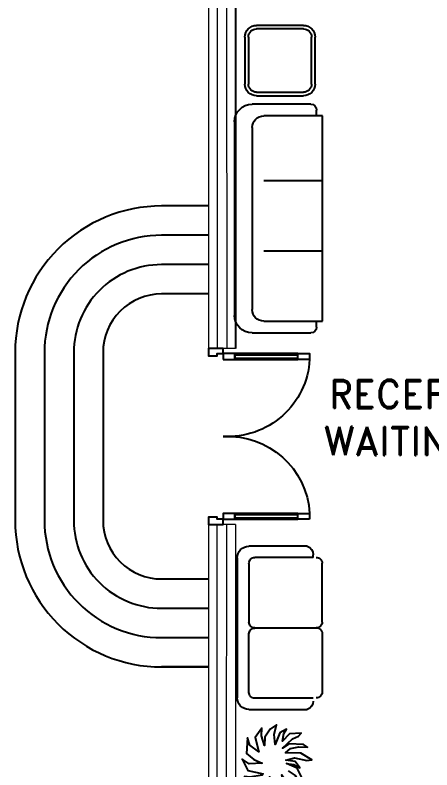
# Model space of a CAD drawing. Header units: inches. Extents: x -605 to 2991212, y -2872845 to 0.
# Drawn here: x 2575962 to 2579518, y -2245141 to -2238706 of the extents above; entities that cross this region are included whole.
import ezdxf

# ---------------------------------------------------------------- set-up
doc = ezdxf.new("R2010")
doc.units = ezdxf.units.IN
doc.header["$LTSCALE"] = 600
doc.header["$MEASUREMENT"] = 0
for name, color, linetype in [('A-Door', 150, 'Continuous'), ('A-Glaz', 92, 'Continuous'), ('CAY', 94, 'Continuous'), ('M40-KOLTUKSUNGERI', 136, 'Continuous'), ('NET 01', 8, 'Continuous'), ('see level', 2, 'Continuous'), ('SnT-DIMENSION', 7, 'Continuous'), ('SnT-ROAD', 25, 'Continuous')]:
    doc.layers.add(name, color=color, linetype=linetype)
doc.layers.add('PV_MASONRY', color=10, linetype='Continuous', lineweight=0)
doc.styles.add('ROMAND', font='romand.shx')

# ---------------------------------------------------------------- blocks, each defined once
blk = doc.blocks.new('A$C5900788F')
at = {"layer": 'A-Door'}
for points in [[(0, 0.59), (0, 0.51), (0.04, 0.51), (0.04, 0.59)], [(1.09, 0.59), (1.09, 0.51), (1.13, 0.51), (1.13, 0.59)], [(0, 0.08), (0, 0.51), (0.04, 0.51), (0.04, 0.08)], [(1.09, 0.08), (1.09, 0.51), (1.13, 0.51), (1.13, 0.08)], [(0, 0), (0, 0.08), (0.04, 0.08), (0.04, 0)], [(1.09, 0), (1.09, 0.08), (1.13, 0.08), (1.13, 0)], [(0, 0), (0, -0.04), (0.015, -0.04), (0.015, -0.05), (0.015, -0.1), (-0.035, -0.1), (-0.035, 0)], [(1.13, 0), (1.165, 0), (1.165, -0.1), (1.115, -0.1), (1.115, -0.05), (1.115, -0.04), (1.13, -0.04)]]:
    blk.add_lwpolyline(points, close=True, dxfattribs=at)
at = {"layer": 'A-Glaz'}
for points in [[(0.01, 0.08), (0.01, 0.51), (0.03, 0.51), (0.03, 0.08)], [(1.1, 0.08), (1.1, 0.51), (1.12, 0.51), (1.12, 0.08)]]:
    blk.add_lwpolyline(points, close=True, dxfattribs=at)
at = {"layer": 'NET 01'}
for centre, start, end in [((0.0075, 0.0325), 356.6637, 86.6637), ((1.1225, 0.0325), 93.3363, 183.3363)]:
    blk.add_arc(centre, 0.5584, start, end, dxfattribs=at)
blk = doc.blocks.new('s1')
at = {"layer": 'M40-KOLTUKSUNGERI', "color": 43, "linetype": 'Continuous'}
for p, q in [((4397948.8471, -420035.9972), (4397950.4971, -420035.9972)), ((4397948.6971, -420036.6472), (4397948.6971, -420036.1472)), ((4397948.8971, -420036.1472), (4397950.4471, -420036.1472)), ((4397950.6471, -420036.1472), (4397950.6471, -420036.6472)), ((4397948.7971, -420036.7472), (4397948.7971, -420036.2472)), ((4397949.3471, -420036.2472), (4397949.3471, -420036.7472)), ((4397949.9471, -420036.2472), (4397949.9471, -420036.7472)), ((4397950.5471, -420036.2472), (4397950.5471, -420036.7472)), ((4397948.7971, -420036.6972), (4397948.7471, -420036.6972)), ((4397948.7971, -420036.7472), (4397948.7971, -420036.6972)), ((4397950.5971, -420036.6972), (4397950.5471, -420036.6972)), ((4397950.5471, -420036.7472), (4397948.7971, -420036.7472))]:
    blk.add_line(p, q, dxfattribs=at)
for centre, radius, start, end in [((4397948.8471, -420036.1472), 0.15, 90, 180), ((4397950.4971, -420036.1472), 0.15, 0, 90), ((4397948.8971, -420036.2472), 0.1, 90, 180), ((4397950.4471, -420036.2472), 0.1, 0, 90), ((4397948.7471, -420036.6472), 0.05, 180, 270), ((4397950.5971, -420036.6472), 0.05, 270, 0)]:
    blk.add_arc(centre, radius, start, end, dxfattribs=at)
blk = doc.blocks.new('t1')
at = {"layer": 'M40-KOLTUKSUNGERI', "color": 43, "linetype": 'Continuous'}
for p, q in [((4397947.2402, -420034.8578), (4397947.6402, -420034.8578)), ((4397947.2402, -420034.8878), (4397947.6402, -420034.8878)), ((4397947.1402, -420035.3578), (4397947.1402, -420034.9578)), ((4397947.1702, -420035.3578), (4397947.1702, -420034.9578)), ((4397947.7102, -420034.9578), (4397947.7102, -420035.3578)), ((4397947.7402, -420034.9578), (4397947.7402, -420035.3578)), ((4397947.6402, -420035.4278), (4397947.2402, -420035.4278)), ((4397947.6402, -420035.4578), (4397947.2402, -420035.4578))]:
    blk.add_line(p, q, dxfattribs=at)
for centre, radius, start, end in [((4397947.2402, -420034.9578), 0.1, 89.99996, 180.00004), ((4397947.2402, -420034.9578), 0.07, 89.99996, 180.00004), ((4397947.6402, -420034.9578), 0.1, 359.99996, 90.00004), ((4397947.6402, -420034.9578), 0.07, 359.99996, 90.00004), ((4397947.2402, -420035.3578), 0.1, 179.99996, 270.00004), ((4397947.2402, -420035.3578), 0.07, 179.99996, 270.00004), ((4397947.6402, -420035.3578), 0.1, 269.99996, 0.00004), ((4397947.6402, -420035.3578), 0.07, 269.99996, 0.00004)]:
    blk.add_arc(centre, radius, start, end, dxfattribs=at)
blk = doc.blocks.new('s2')
at = {"layer": 'M40-KOLTUKSUNGERI', "color": 43, "linetype": 'Continuous'}
for p, q in [((4397945.8902, -420034.3374), (4397946.3879, -420034.3374)), ((4397945.7902, -420035.6295), (4397945.7902, -420034.4374)), ((4397946.4379, -420034.4328), (4397945.9402, -420034.4328)), ((4397945.8902, -420034.4828), (4397945.8902, -420034.9811)), ((4397946.5152, -420034.9845), (4397946.5152, -420034.4862)), ((4397945.8902, -420035.5828), (4397945.8902, -420035.0828)), ((4397945.9402, -420035.0311), (4397946.4652, -420035.0345)), ((4397945.9402, -420035.0328), (4397946.4652, -420035.0328)), ((4397946.5152, -420035.0828), (4397946.5152, -420035.5839)), ((4397946.4379, -420035.6328), (4397945.9402, -420035.6328)), ((4397946.4379, -420035.6328), (4397946.4379, -420035.6567)), ((4397946.3879, -420035.7295), (4397945.8902, -420035.7295))]:
    blk.add_line(p, q, dxfattribs=at)
for centre, radius, start, end in [((4397945.8902, -420034.4374), 0.1, 90, 180), ((4397946.3656, -420034.4062), 0.0723, 357.84984, 72.06054), ((4397945.9402, -420034.4828), 0.05, 89.99996, 180.00004), ((4397946.4652, -420034.4862), 0.05, 359.99996, 90.00004), ((4397945.9402, -420034.9811), 0.05, 179.99996, 270.00004), ((4397946.4652, -420034.9845), 0.05, 269.99996, 0.00004), ((4397945.9402, -420035.0828), 0.05, 89.99996, 180.00004), ((4397946.4652, -420035.0828), 0.05, 359.99996, 90.00004), ((4397945.9402, -420035.5828), 0.05, 179.99996, 270.00004), ((4397946.4652, -420035.5839), 0.05, 267.51237, 359.99998), ((4397945.8902, -420035.6295), 0.1, 180, 270), ((4397946.364, -420035.6595), 0.074, 288.86544, 2.21629)]:
    blk.add_arc(centre, radius, start, end, dxfattribs=at)
blk = doc.blocks.new('Archi.Space.tree5413')
at = {"layer": 'CAY'}
blk.add_lwpolyline([(145.517, 88.324), (145.717, 88.02), (146.157, 87.772), (145.771, 87.753), (145.397, 87.943), (145.198, 88.401), (145.238, 88.077), (145.384, 87.829), (145.118, 88.02), (145.064, 88.42), (144.958, 88.058), (145.078, 87.525), (145.051, 87.315), (144.758, 87.791), (144.744, 88.439), (144.558, 88.229), (144.491, 87.867), (144.505, 87.505), (144.385, 87.677), (144.358, 88.286), (144.545, 88.572), (144.145, 88.134), (144.038, 87.886), (143.905, 87.772), (143.932, 88.267), (144.251, 88.572), (143.918, 88.515), (143.745, 88.401), (143.892, 88.686), (144.398, 88.877), (143.972, 88.915), (143.558, 88.819), (143.732, 89.086), (144.078, 89.315), (144.438, 89.334), (144.025, 89.467), (143.692, 89.448), (144.091, 89.734), (144.705, 89.581), (144.425, 89.962), (144.105, 90.057), (144.771, 90.095), (145.038, 89.791), (145.184, 89.429), (145.211, 89.981), (145.011, 90.286), (145.504, 90.038), (145.637, 89.391), (145.704, 89.429), (145.784, 89.962), (145.757, 90.191), (146.011, 89.657), (145.891, 89.2), (145.771, 89.105), (146.33, 89.448), (146.424, 89.543), (146.237, 89.048), (145.811, 88.915), (146.264, 88.724), (146.597, 88.8), (146.237, 88.496), (145.691, 88.591), (146.144, 88.286), (146.45, 88.229), (145.797, 88.191)], dxfattribs=at)
blk = doc.blocks.new('gf')
at = {"color": 1, "linetype": 'ByBlock'}
blk.add_line((2742993, -1694298), (2742993, -1707852.9), dxfattribs=at)
at = {"layer": 'PV_MASONRY'}
for p, q in [((2742993, -1707852.9), (2742763.1, -1707852.9)), ((2742993.1, -1709352.9), (2742763.1, -1709352.9))]:
    blk.add_line(p, q, dxfattribs=at)
for points in [[(2742763.1, -1694068), (2742763.1, -1707852.9)], [(2742763.1, -1709352.9), (2742755.2, -1723138)], [(2742993.1, -1709352.9), (2742985.2, -1722908)]]:
    blk.add_lwpolyline(points, dxfattribs=at)
at = {"layer": 'see level', "color": 4, "linetype": 'ByBlock', "lineweight": 20}
for p, q in [((2742830.2, -1694298), (2742838.1, -1707852.9)), ((2742910.2, -1694298), (2742918.1, -1707852.9)), ((2742830.2, -1722908), (2742838.1, -1709352.9)), ((2742910.2, -1722908), (2742918.1, -1709352.9))]:
    blk.add_line(p, q, dxfattribs=at)
at = {"layer": 'SnT-ROAD', "linetype": 'ByBlock'}
blk.add_line((2742763.1, -1710567.9), (2742363.1, -1710567.9), dxfattribs=at)
for points in [[(2742763.1, -1706637.9), (2742363.1, -1706637.9, 0.414214), (2741113.1, -1707887.9), (2741113.1, -1709317.9, 0.414214), (2742363.1, -1710567.9), (2742763.1, -1710567.9)], [(2742763.1, -1706887.9), (2742363.1, -1706887.9, 0.414214), (2741363.1, -1707887.9), (2741363.1, -1709317.9, 0.414214), (2742363.1, -1710317.9), (2742763.1, -1710317.9)], [(2742763.1, -1707137.9), (2742363.1, -1707137.9, 0.414214), (2741613.1, -1707887.9), (2741613.1, -1709317.9, 0.414214), (2742363.1, -1710067.9), (2742763.1, -1710067.9)], [(2742763.1, -1707387.9), (2742363.1, -1707387.9, 0.414214), (2741863.1, -1707887.9), (2741863.1, -1709317.9, 0.414214), (2742363.1, -1709817.9), (2742763.1, -1709817.9)]]:
    blk.add_lwpolyline(points, format="xyb", dxfattribs=at)
for name, p, xscale, yscale, zscale, rotation in [('A$C5900788F', (2742888.1, -1709309.1), -1249.999999987898, 1249.999999987898, 1249.999999987898, 270), ('Archi.Space.tree5413', (2761107.4, -1682350.5), -200, 200, 200, 90)]:
    blk.add_blockref(name, p, dxfattribs=dict(xscale=xscale, yscale=yscale, zscale=zscale, rotation=rotation))
at = {"layer": 'see level', "color": 7, "linetype": 'ByBlock', "xscale": -1000, "yscale": 1000, "zscale": 1000}
for name, p, rotation in [('t1', (-417291785, 4396242041.6), 90), ('s1', (-417293012, 4396242926.8), 90), ('s2', (-4395202782.6, -421745267.7), 180)]:
    blk.add_blockref(name, p, dxfattribs=dict(at, rotation=rotation))
at = {"layer": 'SnT-DIMENSION', "linetype": 'ByBlock', "insert": (2746573.7, -1708121.2), "char_height": 240, "width": 3407.38, "attachment_point": 3, "style": 'ROMAND'}
blk.add_mtext('\\A1;\\pxqc;RECEPTION &\\PWAITING AREA', dxfattribs=at)

msp = doc.modelspace()

# ---------------------------------------------------------------- block references
at = {"layer": 'see level', "color": 1, "linetype": 'ByBlock'}
msp.add_blockref('gf', (-165150.8, -533695.8, 0), dxfattribs=at)

doc.saveas('drawing.dxf')
